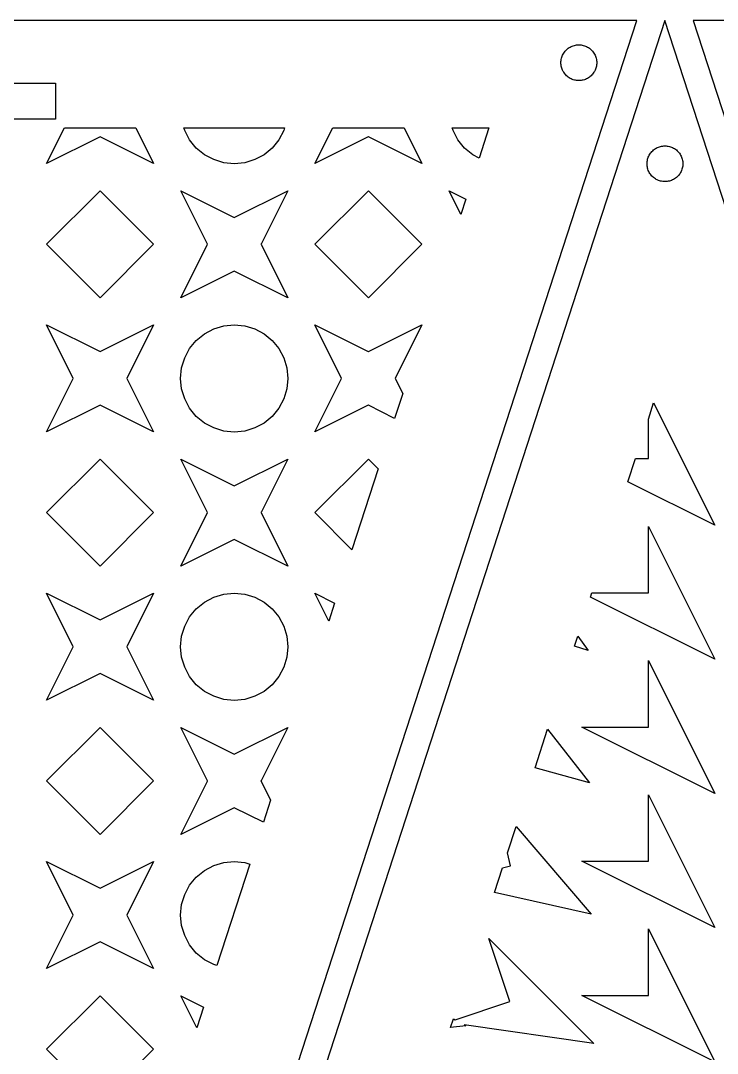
# Model space of a CAD drawing. Header units: metres. Extents: x 20 to 1108, y 20 to 485.
# Drawn here: x 726.4 to 804.2, y 369.2 to 484.7 of the extents above; entities that cross this region are included whole.
import ezdxf

# ---------------------------------------------------------------- set-up
doc = ezdxf.new("R2010")
doc.units = ezdxf.units.M

msp = doc.modelspace()

# ---------------------------------------------------------------- linework, layer by layer
for p, q in [((795.235, 484.652), (645.235, 484.652)), ((720.235, 253.826), (795.235, 484.652)), ((798.389, 484.652), (723.389, 253.826)), ((873.389, 253.826), (798.389, 484.652)), ((951.544, 484.652), (801.544, 484.652)), ((801.544, 484.652), (876.544, 253.826)), ((787.394, 481.408), (787.488, 481.491)), ((787.488, 481.491), (787.588, 481.569)), ((787.588, 481.569), (787.691, 481.639)), ((787.691, 481.639), (787.8, 481.703)), ((787.8, 481.703), (787.912, 481.76)), ((787.912, 481.76), (788.027, 481.81)), ((788.027, 481.81), (788.145, 481.853)), ((788.145, 481.853), (788.265, 481.888)), ((788.265, 481.888), (788.388, 481.915)), ((788.388, 481.915), (788.512, 481.935)), ((788.512, 481.935), (788.637, 481.946)), ((788.637, 481.946), (788.763, 481.95)), ((788.763, 481.95), (788.888, 481.946)), ((788.888, 481.946), (789.013, 481.935)), ((789.013, 481.935), (789.137, 481.915)), ((789.137, 481.915), (789.26, 481.888)), ((789.26, 481.888), (789.381, 481.853)), ((789.381, 481.853), (789.499, 481.81)), ((789.499, 481.81), (789.615, 481.76)), ((789.615, 481.76), (789.726, 481.703)), ((789.726, 481.703), (789.835, 481.639)), ((789.835, 481.639), (789.938, 481.569)), ((789.938, 481.569), (790.038, 481.491)), ((790.038, 481.491), (790.133, 481.408)), ((786.779, 480.201), (786.799, 480.325)), ((786.799, 480.325), (786.826, 480.447)), ((786.826, 480.447), (786.861, 480.569)), ((786.861, 480.569), (786.903, 480.687)), ((786.903, 480.687), (786.953, 480.802)), ((786.953, 480.802), (787.01, 480.913)), ((787.01, 480.913), (787.074, 481.022)), ((787.074, 481.022), (787.145, 481.126)), ((787.145, 481.126), (787.221, 481.225)), ((787.221, 481.225), (787.305, 481.319)), ((787.305, 481.319), (787.394, 481.408)), ((790.133, 481.408), (790.22, 481.319)), ((790.22, 481.319), (790.304, 481.225)), ((790.304, 481.225), (790.381, 481.126)), ((790.381, 481.126), (790.452, 481.022)), ((790.452, 481.022), (790.515, 480.913)), ((790.515, 480.913), (790.573, 480.802)), ((790.573, 480.802), (790.623, 480.687)), ((790.623, 480.687), (790.665, 480.569)), ((790.665, 480.569), (790.7, 480.447)), ((790.7, 480.447), (790.727, 480.325)), ((790.727, 480.325), (790.747, 480.201)), ((786.763, 479.95), (786.767, 480.075)), ((786.767, 479.824), (786.763, 479.95)), ((786.767, 480.075), (786.779, 480.201)), ((786.779, 479.699), (786.767, 479.824)), ((786.799, 479.575), (786.779, 479.699)), ((786.826, 479.453), (786.799, 479.575)), ((786.861, 479.332), (786.826, 479.453)), ((786.903, 479.214), (786.861, 479.332)), ((786.953, 479.099), (786.903, 479.214)), ((790.623, 479.214), (790.573, 479.099)), ((790.665, 479.332), (790.623, 479.214)), ((790.7, 479.453), (790.665, 479.332)), ((790.727, 479.575), (790.7, 479.453)), ((790.747, 479.699), (790.727, 479.575)), ((790.747, 480.201), (790.759, 480.075)), ((790.759, 479.824), (790.747, 479.699)), ((790.759, 480.075), (790.763, 479.95)), ((790.763, 479.95), (790.759, 479.824)), ((787.01, 478.986), (786.953, 479.099)), ((787.074, 478.878), (787.01, 478.986)), ((787.145, 478.775), (787.074, 478.878)), ((787.221, 478.675), (787.145, 478.775)), ((787.305, 478.581), (787.221, 478.675)), ((787.394, 478.492), (787.305, 478.581)), ((787.488, 478.409), (787.394, 478.492)), ((787.588, 478.332), (787.488, 478.409)), ((787.691, 478.262), (787.588, 478.332)), ((787.8, 478.197), (787.691, 478.262)), ((787.912, 478.141), (787.8, 478.197)), ((788.027, 478.091), (787.912, 478.141)), ((788.145, 478.048), (788.027, 478.091)), ((788.265, 478.013), (788.145, 478.048)), ((788.388, 477.986), (788.265, 478.013)), ((788.512, 477.966), (788.388, 477.986)), ((789.137, 477.986), (789.013, 477.966)), ((789.26, 478.013), (789.137, 477.986)), ((789.381, 478.048), (789.26, 478.013)), ((789.499, 478.091), (789.381, 478.048)), ((789.615, 478.141), (789.499, 478.091)), ((789.726, 478.197), (789.615, 478.141)), ((789.835, 478.262), (789.726, 478.197)), ((789.938, 478.332), (789.835, 478.262)), ((790.038, 478.409), (789.938, 478.332)), ((790.133, 478.492), (790.038, 478.409)), ((790.22, 478.581), (790.133, 478.492)), ((790.304, 478.675), (790.22, 478.581)), ((790.381, 478.775), (790.304, 478.675)), ((790.452, 478.878), (790.381, 478.775)), ((790.515, 478.986), (790.452, 478.878)), ((790.573, 479.099), (790.515, 478.986)), ((710.235, 477.652), (730.235, 477.652)), ((730.235, 477.652), (730.235, 473.652)), ((788.637, 477.954), (788.512, 477.966)), ((788.763, 477.95), (788.637, 477.954)), ((788.888, 477.954), (788.763, 477.95)), ((789.013, 477.966), (788.888, 477.954)), ((730.235, 473.652), (710.235, 473.652)), ((729.249, 468.666), (731.242, 472.652)), ((731.242, 472.652), (739.228, 472.652)), ((739.228, 472.652), (741.221, 468.666)), ((744.697, 472.36), (744.609, 472.652)), ((744.609, 472.652), (755.862, 472.652)), ((745.251, 471.323), (744.697, 472.36)), ((755.773, 472.36), (755.218, 471.322)), ((755.862, 472.652), (755.773, 472.36)), ((759.249, 468.666), (761.242, 472.652)), ((761.242, 472.652), (769.228, 472.652)), ((769.228, 472.652), (771.221, 468.666)), ((774.697, 472.36), (774.609, 472.652)), ((774.609, 472.652), (778.718, 472.652)), ((775.251, 471.323), (774.697, 472.36)), ((778.718, 472.652), (777.625, 469.284)), ((735.228, 471.656), (729.249, 468.666)), ((735.235, 471.659), (735.228, 471.663)), ((735.228, 471.663), (735.228, 471.656)), ((735.242, 471.663), (735.235, 471.659)), ((735.242, 471.656), (735.242, 471.663)), ((741.221, 468.666), (735.242, 471.656)), ((745.997, 470.414), (745.251, 471.323)), ((755.218, 471.322), (754.473, 470.414)), ((765.228, 471.656), (759.249, 468.666)), ((765.235, 471.659), (765.228, 471.663)), ((765.228, 471.663), (765.228, 471.656)), ((765.242, 471.663), (765.235, 471.659)), ((765.242, 471.656), (765.242, 471.663)), ((771.221, 468.666), (765.242, 471.656)), ((775.997, 470.414), (775.251, 471.323)), ((746.905, 469.669), (745.997, 470.414)), ((754.473, 470.414), (753.565, 469.669)), ((776.905, 469.669), (775.997, 470.414)), ((796.771, 469.828), (796.848, 469.927)), ((796.848, 469.927), (796.931, 470.022)), ((796.931, 470.022), (797.02, 470.11)), ((797.02, 470.11), (797.115, 470.193)), ((797.115, 470.193), (797.214, 470.271)), ((797.214, 470.271), (797.318, 470.341)), ((797.318, 470.341), (797.426, 470.405)), ((797.426, 470.405), (797.538, 470.462)), ((797.538, 470.462), (797.653, 470.512)), ((797.653, 470.512), (797.771, 470.554)), ((797.771, 470.554), (797.892, 470.589)), ((797.892, 470.589), (798.014, 470.617)), ((798.014, 470.617), (798.139, 470.636)), ((798.139, 470.636), (798.264, 470.649)), ((798.264, 470.649), (798.389, 470.652)), ((798.389, 470.652), (798.515, 470.649)), ((798.515, 470.649), (798.64, 470.636)), ((798.64, 470.636), (798.764, 470.617)), ((798.764, 470.617), (798.887, 470.589)), ((798.887, 470.589), (799.008, 470.554)), ((799.008, 470.554), (799.126, 470.512)), ((799.126, 470.512), (799.241, 470.462)), ((799.241, 470.462), (799.353, 470.405)), ((799.353, 470.405), (799.461, 470.341)), ((799.461, 470.341), (799.565, 470.271)), ((799.565, 470.271), (799.664, 470.193)), ((799.664, 470.193), (799.759, 470.11)), ((799.759, 470.11), (799.848, 470.022)), ((799.848, 470.022), (799.931, 469.927)), ((799.931, 469.927), (800.008, 469.828)), ((747.942, 469.114), (746.905, 469.669)), ((749.065, 468.774), (747.942, 469.114)), ((750.235, 468.659), (749.065, 468.774)), ((751.405, 468.775), (750.235, 468.659)), ((752.528, 469.114), (751.405, 468.775)), ((753.565, 469.669), (752.528, 469.114)), ((777.625, 469.284), (776.905, 469.669)), ((796.389, 468.652), (796.393, 468.778)), ((796.393, 468.778), (796.405, 468.903)), ((796.405, 468.903), (796.425, 469.027)), ((796.425, 469.027), (796.452, 469.151)), ((796.452, 469.151), (796.487, 469.271)), ((796.487, 469.271), (796.53, 469.388)), ((796.53, 469.388), (796.58, 469.504)), ((796.58, 469.504), (796.637, 469.616)), ((796.637, 469.616), (796.701, 469.725)), ((796.701, 469.725), (796.771, 469.828)), ((800.008, 469.828), (800.078, 469.725)), ((800.078, 469.725), (800.142, 469.616)), ((800.142, 469.616), (800.199, 469.504)), ((800.199, 469.504), (800.249, 469.388)), ((800.249, 469.388), (800.292, 469.271)), ((800.292, 469.271), (800.327, 469.151)), ((800.327, 469.151), (800.354, 469.027)), ((800.354, 469.027), (800.374, 468.903)), ((800.374, 468.903), (800.386, 468.778)), ((800.386, 468.778), (800.389, 468.652)), ((796.393, 468.527), (796.389, 468.652)), ((796.405, 468.402), (796.393, 468.527)), ((796.425, 468.277), (796.405, 468.402)), ((796.452, 468.155), (796.425, 468.277)), ((796.487, 468.034), (796.452, 468.155)), ((796.53, 467.916), (796.487, 468.034)), ((796.58, 467.801), (796.53, 467.916)), ((796.637, 467.69), (796.58, 467.801)), ((796.701, 467.581), (796.637, 467.69)), ((800.142, 467.69), (800.078, 467.581)), ((800.199, 467.801), (800.142, 467.69)), ((800.249, 467.916), (800.199, 467.801)), ((800.292, 468.034), (800.249, 467.916)), ((800.327, 468.155), (800.292, 468.034)), ((800.354, 468.277), (800.327, 468.155)), ((800.374, 468.402), (800.354, 468.277)), ((800.386, 468.527), (800.374, 468.402)), ((800.389, 468.652), (800.386, 468.527)), ((796.771, 467.478), (796.701, 467.581)), ((796.848, 467.377), (796.771, 467.478)), ((796.931, 467.283), (796.848, 467.377)), ((797.02, 467.194), (796.931, 467.283)), ((797.115, 467.111), (797.02, 467.194)), ((797.214, 467.034), (797.115, 467.111)), ((797.318, 466.964), (797.214, 467.034)), ((797.426, 466.901), (797.318, 466.964)), ((797.538, 466.843), (797.426, 466.901)), ((797.653, 466.793), (797.538, 466.843)), ((797.771, 466.75), (797.653, 466.793)), ((797.892, 466.715), (797.771, 466.75)), ((798.014, 466.689), (797.892, 466.715)), ((798.139, 466.668), (798.014, 466.689)), ((798.264, 466.656), (798.139, 466.668)), ((798.389, 466.652), (798.264, 466.656)), ((798.515, 466.656), (798.389, 466.652)), ((798.64, 466.668), (798.515, 466.656)), ((798.764, 466.689), (798.64, 466.668)), ((798.887, 466.715), (798.764, 466.689)), ((799.008, 466.75), (798.887, 466.715)), ((799.126, 466.793), (799.008, 466.75)), ((799.241, 466.843), (799.126, 466.793)), ((799.353, 466.901), (799.241, 466.843)), ((799.461, 466.964), (799.353, 466.901)), ((799.565, 467.034), (799.461, 466.964)), ((799.664, 467.111), (799.565, 467.034)), ((799.759, 467.194), (799.664, 467.111)), ((799.848, 467.283), (799.759, 467.194)), ((799.931, 467.377), (799.848, 467.283)), ((800.008, 467.478), (799.931, 467.377)), ((800.078, 467.581), (800.008, 467.478)), ((729.244, 459.652), (735.235, 465.644)), ((735.235, 465.644), (741.226, 459.652)), ((747.239, 459.659), (744.249, 465.639)), ((744.249, 465.639), (750.228, 462.649)), ((750.242, 462.649), (756.221, 465.639)), ((756.221, 465.639), (753.231, 459.659)), ((759.244, 459.652), (765.235, 465.644)), ((765.235, 465.644), (771.226, 459.652)), ((774.249, 465.639), (776.134, 464.696)), ((775.577, 462.984), (774.249, 465.639)), ((776.134, 464.696), (775.577, 462.984)), ((750.228, 462.649), (750.228, 462.643)), ((750.228, 462.643), (750.235, 462.646)), ((750.235, 462.646), (750.242, 462.643)), ((750.242, 462.643), (750.242, 462.649)), ((735.235, 453.661), (729.244, 459.652)), ((741.226, 459.652), (735.235, 453.661)), ((744.249, 453.666), (747.239, 459.646)), ((747.246, 459.659), (747.239, 459.659)), ((747.239, 459.646), (747.246, 459.646)), ((747.242, 459.652), (747.246, 459.659)), ((747.246, 459.646), (747.242, 459.652)), ((753.231, 459.659), (753.224, 459.659)), ((753.224, 459.659), (753.228, 459.652)), ((753.228, 459.652), (753.224, 459.646)), ((753.224, 459.646), (753.231, 459.646)), ((753.231, 459.646), (756.221, 453.666)), ((765.235, 453.661), (759.244, 459.652)), ((771.226, 459.652), (765.235, 453.661)), ((750.228, 456.656), (744.249, 453.666)), ((750.235, 456.659), (750.228, 456.662)), ((750.228, 456.662), (750.228, 456.656)), ((750.242, 456.662), (750.235, 456.659)), ((750.242, 456.656), (750.242, 456.662)), ((756.221, 453.666), (750.242, 456.656)), ((732.239, 444.659), (729.249, 450.639)), ((729.249, 450.639), (735.228, 447.649)), ((735.242, 447.649), (741.221, 450.639)), ((741.221, 450.639), (738.231, 444.659)), ((747.942, 450.191), (749.065, 450.53)), ((749.065, 450.53), (750.235, 450.646)), ((750.235, 450.646), (751.405, 450.531)), ((751.405, 450.531), (752.528, 450.191)), ((762.239, 444.659), (759.249, 450.639)), ((759.249, 450.639), (765.228, 447.649)), ((765.242, 447.649), (771.221, 450.639)), ((771.221, 450.639), (768.231, 444.659)), ((745.997, 448.891), (746.905, 449.636)), ((746.905, 449.636), (747.942, 450.191)), ((752.528, 450.191), (753.565, 449.636)), ((753.565, 449.636), (754.473, 448.891)), ((744.697, 446.945), (745.252, 447.983)), ((745.252, 447.983), (745.997, 448.891)), ((754.473, 448.891), (755.219, 447.982)), ((755.219, 447.982), (755.773, 446.945)), ((735.228, 447.649), (735.228, 447.642)), ((735.228, 447.642), (735.235, 447.646)), ((735.235, 447.646), (735.242, 447.642)), ((735.242, 447.642), (735.242, 447.649)), ((744.356, 445.822), (744.697, 446.945)), ((755.773, 446.945), (756.113, 445.822)), ((765.228, 447.649), (765.228, 447.642)), ((765.228, 447.642), (765.235, 447.646)), ((765.235, 447.646), (765.242, 447.642)), ((765.242, 447.642), (765.242, 447.649)), ((744.242, 444.653), (744.356, 445.822)), ((756.113, 445.822), (756.228, 444.652)), ((729.249, 438.666), (732.239, 444.646)), ((732.245, 444.659), (732.239, 444.659)), ((732.239, 444.646), (732.245, 444.646)), ((732.242, 444.652), (732.245, 444.659)), ((732.245, 444.646), (732.242, 444.652)), ((738.231, 444.659), (738.225, 444.659)), ((738.225, 444.659), (738.228, 444.652)), ((738.228, 444.652), (738.225, 444.646)), ((738.225, 444.646), (738.231, 444.646)), ((738.231, 444.646), (741.221, 438.666)), ((744.357, 443.483), (744.242, 444.653)), ((756.228, 444.652), (756.114, 443.483)), ((759.249, 438.666), (762.239, 444.646)), ((762.245, 444.659), (762.239, 444.659)), ((762.239, 444.646), (762.245, 444.646)), ((762.242, 444.652), (762.245, 444.659)), ((762.245, 444.646), (762.242, 444.652)), ((768.231, 444.659), (768.225, 444.659)), ((768.225, 444.659), (768.228, 444.652)), ((768.228, 444.652), (768.225, 444.646)), ((768.225, 444.646), (768.231, 444.646)), ((768.231, 444.646), (769.072, 442.965)), ((744.697, 442.36), (744.357, 443.483)), ((756.114, 443.483), (755.773, 442.36)), ((745.251, 441.323), (744.697, 442.36)), ((755.773, 442.36), (755.218, 441.322)), ((769.072, 442.965), (768.172, 440.192)), ((735.228, 441.656), (729.249, 438.666)), ((735.235, 441.659), (735.228, 441.663)), ((735.228, 441.663), (735.228, 441.656)), ((735.242, 441.663), (735.235, 441.659)), ((735.242, 441.656), (735.242, 441.663)), ((741.221, 438.666), (735.242, 441.656)), ((745.997, 440.414), (745.251, 441.323)), ((755.218, 441.322), (754.473, 440.414)), ((765.228, 441.656), (759.249, 438.666)), ((765.235, 441.659), (765.228, 441.663)), ((765.228, 441.663), (765.228, 441.656)), ((765.242, 441.663), (765.235, 441.659)), ((765.242, 441.656), (765.242, 441.663)), ((768.172, 440.192), (765.242, 441.656)), ((796.534, 440.109), (797.124, 441.925)), ((797.124, 441.925), (803.958, 428.257)), ((746.905, 439.669), (745.997, 440.414)), ((754.473, 440.414), (753.565, 439.669)), ((796.534, 435.683), (796.534, 440.109)), ((747.942, 439.114), (746.905, 439.669)), ((749.065, 438.774), (747.942, 439.114)), ((750.235, 438.659), (749.065, 438.774)), ((751.405, 438.775), (750.235, 438.659)), ((752.528, 439.114), (751.405, 438.775)), ((753.565, 439.669), (752.528, 439.114)), ((729.244, 429.652), (735.235, 435.644)), ((735.235, 435.644), (741.226, 429.652)), ((747.239, 429.659), (744.249, 435.639)), ((744.249, 435.639), (750.228, 432.649)), ((750.242, 432.649), (756.221, 435.639)), ((756.221, 435.639), (753.231, 429.659)), ((759.244, 429.652), (765.235, 435.644)), ((765.235, 435.644), (766.336, 434.543)), ((794.259, 433.108), (795.096, 435.683)), ((795.096, 435.683), (796.534, 435.683)), ((766.336, 434.543), (763.397, 425.499)), ((803.958, 428.257), (794.259, 433.108)), ((750.228, 432.649), (750.228, 432.643)), ((750.228, 432.643), (750.235, 432.646)), ((750.235, 432.646), (750.242, 432.643)), ((750.242, 432.643), (750.242, 432.649)), ((735.235, 423.661), (729.244, 429.652)), ((741.226, 429.652), (735.235, 423.661)), ((744.249, 423.666), (747.239, 429.646)), ((747.246, 429.659), (747.239, 429.659)), ((747.239, 429.646), (747.246, 429.646)), ((747.242, 429.652), (747.246, 429.659)), ((747.246, 429.646), (747.242, 429.652)), ((753.231, 429.659), (753.224, 429.659)), ((753.224, 429.659), (753.228, 429.652)), ((753.228, 429.652), (753.224, 429.646)), ((753.224, 429.646), (753.231, 429.646)), ((753.231, 429.646), (756.221, 423.666)), ((763.397, 425.499), (759.244, 429.652)), ((796.534, 420.683), (796.534, 428.108)), ((796.534, 428.108), (803.958, 413.257)), ((750.228, 426.656), (744.249, 423.666)), ((750.235, 426.659), (750.228, 426.662)), ((750.228, 426.662), (750.228, 426.656)), ((750.242, 426.662), (750.235, 426.659)), ((750.242, 426.656), (750.242, 426.662)), ((756.221, 423.666), (750.242, 426.656)), ((732.239, 414.659), (729.249, 420.639)), ((729.249, 420.639), (735.228, 417.649)), ((735.242, 417.649), (741.221, 420.639)), ((741.221, 420.639), (738.231, 414.659)), ((747.942, 420.191), (749.065, 420.53)), ((749.065, 420.53), (750.235, 420.646)), ((750.235, 420.646), (751.405, 420.531)), ((751.405, 420.531), (752.528, 420.191)), ((759.249, 420.639), (761.459, 419.533)), ((760.806, 417.524), (759.249, 420.639)), ((790.066, 420.203), (790.222, 420.683)), ((790.222, 420.683), (796.534, 420.683)), ((745.997, 418.891), (746.905, 419.636)), ((746.905, 419.636), (747.942, 420.191)), ((752.528, 420.191), (753.565, 419.636)), ((753.565, 419.636), (754.473, 418.891)), ((761.459, 419.533), (760.806, 417.524)), ((803.958, 413.257), (790.066, 420.203)), ((744.697, 416.945), (745.252, 417.983)), ((745.252, 417.983), (745.997, 418.891)), ((754.473, 418.891), (755.219, 417.982)), ((755.219, 417.982), (755.773, 416.945)), ((735.228, 417.649), (735.228, 417.642)), ((735.228, 417.642), (735.235, 417.646)), ((735.235, 417.646), (735.242, 417.642)), ((735.242, 417.642), (735.242, 417.649)), ((744.356, 415.822), (744.697, 416.945)), ((755.773, 416.945), (756.113, 415.822)), ((744.242, 414.653), (744.356, 415.822)), ((756.113, 415.822), (756.228, 414.652)), ((788.283, 414.714), (788.646, 415.832)), ((788.646, 415.832), (789.798, 414.248)), ((729.249, 408.666), (732.239, 414.646)), ((732.245, 414.659), (732.239, 414.659)), ((732.239, 414.646), (732.245, 414.646)), ((732.242, 414.652), (732.245, 414.659)), ((732.245, 414.646), (732.242, 414.652)), ((738.231, 414.659), (738.225, 414.659)), ((738.225, 414.659), (738.228, 414.652)), ((738.228, 414.652), (738.225, 414.646)), ((738.225, 414.646), (738.231, 414.646)), ((738.231, 414.646), (741.221, 408.666)), ((744.357, 413.483), (744.242, 414.653)), ((756.228, 414.652), (756.114, 413.483)), ((789.798, 414.248), (788.283, 414.714)), ((744.697, 412.36), (744.357, 413.483)), ((756.114, 413.483), (755.773, 412.36)), ((745.251, 411.323), (744.697, 412.36)), ((755.773, 412.36), (755.218, 411.322)), ((796.534, 405.683), (796.534, 413.108)), ((796.534, 413.108), (803.958, 398.257)), ((735.228, 411.656), (729.249, 408.666)), ((735.235, 411.659), (735.228, 411.663)), ((735.228, 411.663), (735.228, 411.656)), ((735.242, 411.663), (735.235, 411.659)), ((735.242, 411.656), (735.242, 411.663)), ((741.221, 408.666), (735.242, 411.656)), ((745.997, 410.414), (745.251, 411.323)), ((755.218, 411.322), (754.473, 410.414)), ((746.905, 409.669), (745.997, 410.414)), ((754.473, 410.414), (753.565, 409.669)), ((747.942, 409.114), (746.905, 409.669)), ((749.065, 408.774), (747.942, 409.114)), ((750.235, 408.659), (749.065, 408.774)), ((751.405, 408.775), (750.235, 408.659)), ((752.528, 409.114), (751.405, 408.775)), ((753.565, 409.669), (752.528, 409.114)), ((729.244, 399.652), (735.235, 405.644)), ((735.235, 405.644), (741.226, 399.652)), ((747.239, 399.659), (744.249, 405.639)), ((744.249, 405.639), (750.228, 402.649)), ((750.242, 402.649), (756.221, 405.639)), ((756.221, 405.639), (753.231, 399.659)), ((783.864, 401.115), (785.275, 405.458)), ((785.275, 405.458), (789.942, 399.458)), ((789.109, 405.683), (796.534, 405.683)), ((803.958, 398.257), (789.109, 405.683)), ((750.228, 402.649), (750.228, 402.643)), ((750.228, 402.643), (750.235, 402.646)), ((750.235, 402.646), (750.242, 402.643)), ((750.242, 402.643), (750.242, 402.649)), ((789.942, 399.458), (783.864, 401.115)), ((735.235, 393.661), (729.244, 399.652)), ((741.226, 399.652), (735.235, 393.661)), ((744.249, 393.666), (747.239, 399.646)), ((747.246, 399.659), (747.239, 399.659)), ((747.239, 399.646), (747.246, 399.646)), ((747.242, 399.652), (747.246, 399.659)), ((747.246, 399.646), (747.242, 399.652)), ((753.231, 399.659), (753.224, 399.659)), ((753.224, 399.659), (753.228, 399.652)), ((753.228, 399.652), (753.224, 399.646)), ((753.224, 399.646), (753.231, 399.646)), ((753.231, 399.646), (754.301, 397.505)), ((754.301, 397.505), (753.497, 395.028)), ((796.534, 390.683), (796.534, 398.108)), ((796.534, 398.108), (803.958, 383.257)), ((750.228, 396.656), (744.249, 393.666)), ((750.235, 396.659), (750.228, 396.662)), ((750.228, 396.662), (750.228, 396.656)), ((750.242, 396.662), (750.235, 396.659)), ((750.242, 396.656), (750.242, 396.662)), ((753.497, 395.028), (750.242, 396.656)), ((780.778, 391.618), (781.74, 394.577)), ((781.74, 394.577), (790.142, 384.775)), ((781.139, 390.176), (780.778, 391.618)), ((732.239, 384.659), (729.249, 390.639)), ((729.249, 390.639), (735.228, 387.649)), ((735.242, 387.649), (741.221, 390.639)), ((741.221, 390.639), (738.231, 384.659)), ((747.942, 390.191), (749.065, 390.53)), ((751.979, 390.357), (748.292, 379.009)), ((749.065, 390.53), (750.235, 390.646)), ((750.235, 390.646), (751.405, 390.531)), ((751.405, 390.531), (751.979, 390.357)), ((789.109, 390.683), (796.534, 390.683)), ((803.958, 383.257), (789.109, 390.683)), ((745.997, 388.891), (746.905, 389.636)), ((746.905, 389.636), (747.942, 390.191)), ((779.335, 387.176), (780.237, 389.951)), ((780.237, 389.951), (781.139, 390.176)), ((744.697, 386.945), (745.252, 387.983)), ((745.252, 387.983), (745.997, 388.891)), ((735.228, 387.649), (735.228, 387.642)), ((735.228, 387.642), (735.235, 387.646)), ((735.235, 387.646), (735.242, 387.642)), ((735.242, 387.642), (735.242, 387.649)), ((744.356, 385.822), (744.697, 386.945)), ((790.142, 384.775), (779.335, 387.176)), ((744.242, 384.653), (744.356, 385.822)), ((729.249, 378.666), (732.239, 384.647)), ((732.245, 384.659), (732.239, 384.659)), ((732.239, 384.647), (732.245, 384.647)), ((732.242, 384.652), (732.245, 384.659)), ((732.245, 384.647), (732.242, 384.652)), ((738.231, 384.659), (738.225, 384.659)), ((738.225, 384.659), (738.228, 384.652)), ((738.228, 384.652), (738.225, 384.647)), ((738.225, 384.647), (738.231, 384.647)), ((738.231, 384.647), (741.221, 378.666)), ((744.357, 383.483), (744.242, 384.653)), ((744.697, 382.36), (744.357, 383.483)), ((745.251, 381.323), (744.697, 382.36)), ((796.534, 375.683), (796.534, 383.108)), ((796.534, 383.108), (803.958, 368.257)), ((735.228, 381.656), (729.249, 378.666)), ((735.235, 381.659), (735.228, 381.662)), ((735.228, 381.662), (735.228, 381.656)), ((735.242, 381.662), (735.235, 381.659)), ((735.242, 381.656), (735.242, 381.662)), ((741.221, 378.666), (735.242, 381.656)), ((745.997, 380.414), (745.251, 381.323)), ((781.042, 375), (778.694, 382.043)), ((778.694, 382.043), (790.433, 370.304)), ((746.905, 379.669), (745.997, 380.414)), ((747.942, 379.114), (746.905, 379.669)), ((748.292, 379.009), (747.942, 379.114)), ((729.244, 369.652), (735.235, 375.644)), ((735.235, 375.644), (741.226, 369.652)), ((744.249, 375.64), (746.785, 374.371)), ((746.036, 372.066), (744.249, 375.64)), ((789.109, 375.683), (796.534, 375.683)), ((803.958, 368.257), (789.109, 375.683)), ((746.785, 374.371), (746.036, 372.066)), ((774.924, 372.96), (781.042, 375)), ((774.428, 372.071), (774.749, 373.061)), ((774.749, 373.061), (774.924, 372.96)), ((776.112, 372.282), (774.428, 372.071)), ((775.953, 372.373), (776.112, 372.282)), ((790.433, 370.304), (775.953, 372.373)), ((735.235, 363.661), (729.244, 369.652)), ((741.226, 369.652), (735.235, 363.661))]:
    msp.add_line(p, q)

doc.saveas('drawing.dxf')
